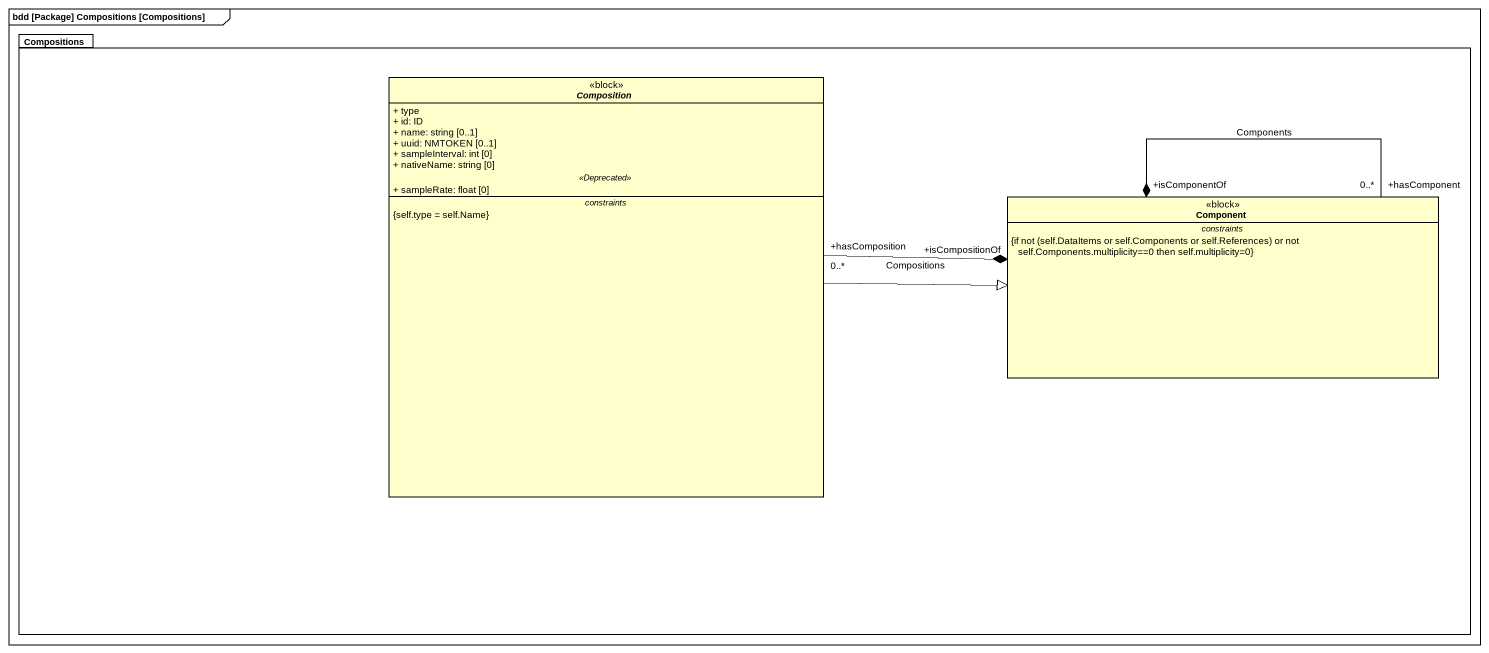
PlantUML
@startuml
mainframe bdd [Package] Compositions [Compositions]
hide circle
hide empty members
skinparam classAttributeIconSize 0
package Compositions {
  abstract class Composition <<block>> {
    + type
    + id: ID
    + name: string [0..1]
    + uuid: NMTOKEN [0..1]
    + sampleInterval: int [0]
    + nativeName: string [0]
    .. <<Deprecated>> ..
    + sampleRate: float [0]
    -- constraints --
    {self.type = self.Name}
  }
  class "Component" as Component_ <<block>> {
    -- constraints --
    {field} {if not (self.DataItems or self.Components or self.References) or not self.Components.multiplicity==0 then self.multiplicity=0}
  }
}
Composition -right-|> Component_
Composition "+hasComposition\n0..*" -right-* "+isCompositionOf" Component_ : Compositions
Component_ "+hasComponent\n0..*" --* "+isComponentOf" Component_ : Components
@enduml
